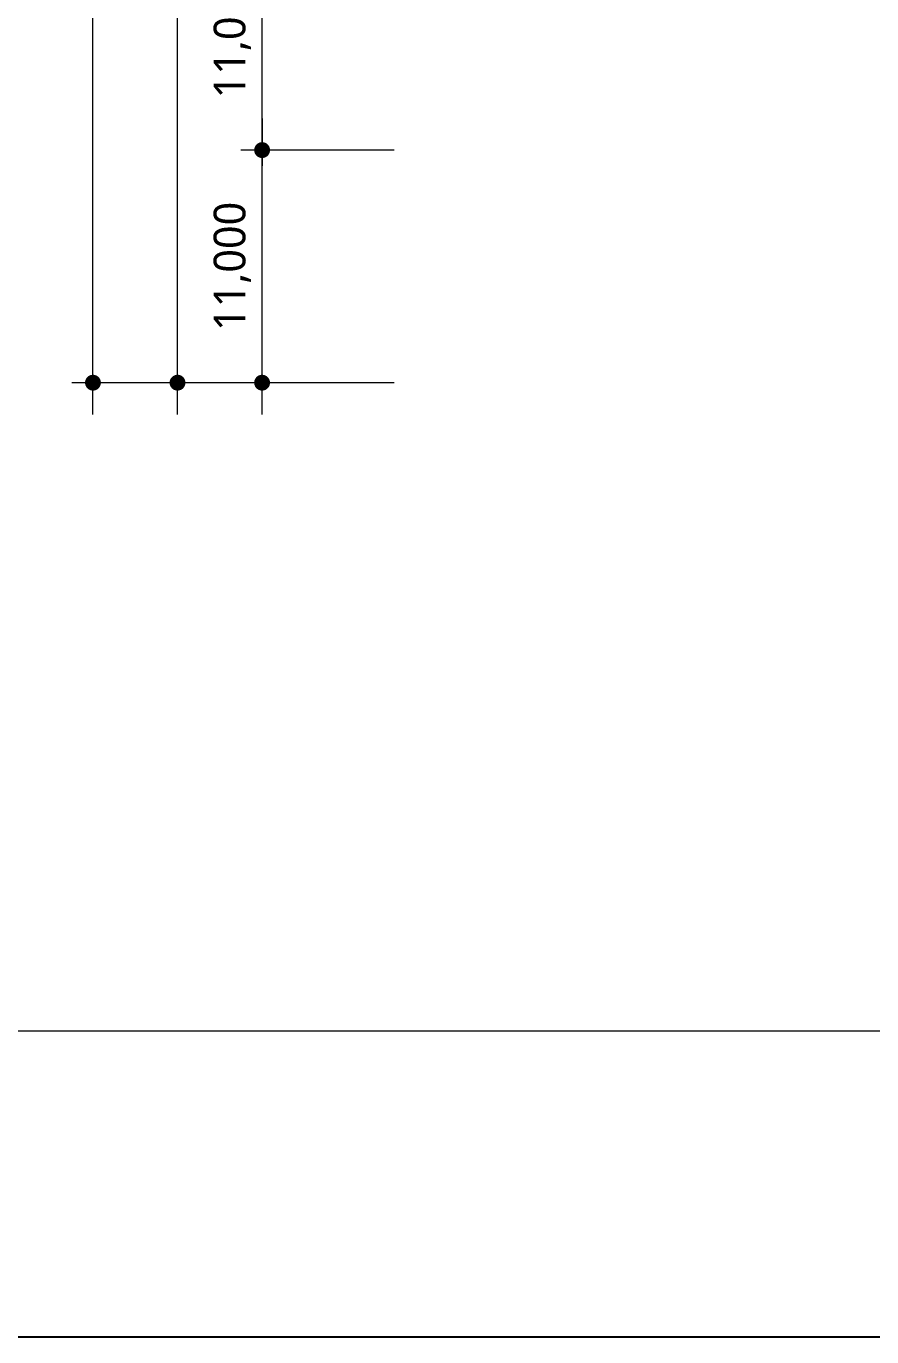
# Model space of a CAD drawing. Header units: millimetres. Extents: x 4003075 to 5615882, y 1445368 to 2591247.
# Drawn here: x 5271668 to 5311660, y 2294247 to 2356226 of the extents above; entities that cross this region are included whole.
import ezdxf

# ---------------------------------------------------------------- set-up
doc = ezdxf.new("R2010")
doc.units = ezdxf.units.MM
doc.layers.add('!!출력', color=9, linetype='Continuous', plot=False)
doc.layers.add('XR-평면도$0$A-XXXX-NPLT', color=9, linetype='Continuous', lineweight=15, plot=False)
doc.styles.add('XR-평면도$0$맑은고딕', font='malgun.ttf')

# ---------------------------------------------------------------- blocks, each defined once
blk = doc.blocks.new('XR-평면도$0$_CIDOT')
at = {"color": 0, "linetype": 'ByBlock'}
blk.add_line((2, 0), (-1, 0), dxfattribs=at)
at = {"color": 0, "linetype": 'ByBlock', "const_width": 0.5}
blk.add_lwpolyline([(-0.25, 0, 1), (0.25, 0, 1)], format="xyb", close=True, dxfattribs=at)

msp = doc.modelspace()

# ---------------------------------------------------------------- linework, layer by layer
at = {"layer": '!!출력'}
msp.add_lwpolyline([(5195882, 2294247), (5615882, 2294247), (5615882, 2591247), (5195882, 2591247)], close=True, dxfattribs=at)
at = {"layer": 'XR-평면도$0$A-XXXX-NPLT'}
for p, q in [((5274825, 2340117.6), (5274825, 2534617.6)), ((5278825, 2340117.6), (5278825, 2415617.6)), ((5282825, 2351117.6), (5282825, 2360617.6)), ((5289075, 2350367.6), (5281825, 2350367.6)), ((5289075, 2350367.6), (5281825, 2350367.6)), ((5282825, 2340117.6), (5282825, 2349617.6)), ((5289075, 2339367.6), (5273825, 2339367.6)), ((5289075, 2339367.6), (5277825, 2339367.6)), ((5289075, 2339367.6), (5281825, 2339367.6))]:
    msp.add_line(p, q, dxfattribs=at)
for points in [[(5195882, 2591247), (5615882, 2591247), (5615882, 2294247), (5195882, 2294247)], [(5195882, 2591247), (5615882, 2591247), (5615882, 2294247), (5195882, 2294247)], [(5195882, 2591247), (5615882, 2591247), (5615882, 2294247), (5195882, 2294247)], [(5569707, 2308697), (5210332, 2308697), (5210332, 2576797), (5569707, 2576797)], [(5569707, 2308697), (5210332, 2308697), (5210332, 2576797), (5569707, 2576797)], [(5569707, 2308697), (5210332, 2308697), (5210332, 2576797), (5569707, 2576797)]]:
    msp.add_lwpolyline(points, close=True, dxfattribs=at)

# ---------------------------------------------------------------- block references
at = {"layer": 'XR-평면도$0$A-XXXX-NPLT', "xscale": 750, "yscale": 750, "zscale": 750}
for p, rotation in [((5282825, 2350367.6), 90), ((5282825, 2350367.6), 270), ((5274825, 2339367.6), 270), ((5278825, 2339367.6), 270), ((5282825, 2339367.6), 270)]:
    msp.add_blockref('XR-평면도$0$_CIDOT', p, dxfattribs=dict(at, rotation=rotation))

# ---------------------------------------------------------------- texts
at = {"layer": 'XR-평면도$0$A-XXXX-NPLT', "color": 0, "char_height": 1500, "attachment_point": 5, "rotation": 90, "style": 'XR-평면도$0$맑은고딕'}
for insert in [(5281420.1, 2355867.6), (5281420.1, 2344867.6)]:
    msp.add_mtext('\\A1;11,000', dxfattribs=dict(at, insert=insert))

doc.saveas('drawing.dxf')
